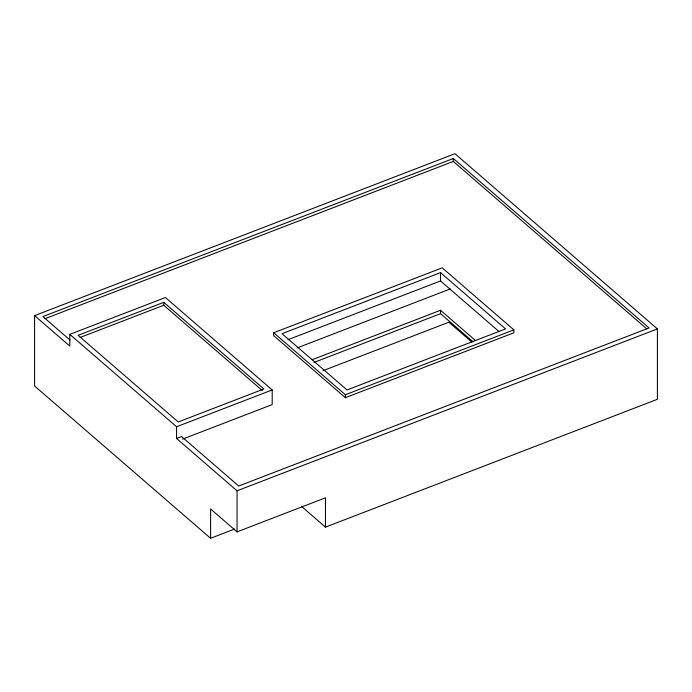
<?xml version="1.0" encoding="UTF-8"?>
<svg xmlns="http://www.w3.org/2000/svg" width="692" height="692" viewBox="0 0 692 692"><rect width="100%" height="100%" fill="white"/><g stroke="black" fill="none" stroke-linecap="round" stroke-linejoin="round"><path stroke-width="1.04" d="M234.7 528.999L210.584 538.289L34.6 385.998L34.6 315.621L454.955 153.71L657.4 328.899L657.4 399.284L325.474 527.131L301.418 506.31M182.567 439.117L272.19 404.595L272.19 389.933L165.423 297.534L69.814 334.366L176.581 426.756L176.581 438.486L181.564 436.565L238.705 486.018L649.096 327.947L453.295 158.503L42.904 316.573L70.013 340.031M44.919 318.727L453.295 161.435L646.648 328.761M163.77 302.326L78.118 335.317L178.242 421.964L263.886 388.973L163.77 302.326L163.77 305.258L262.259 390.496M80.134 337.471L163.77 305.258M273.712 332.74L442.197 267.839L513.862 329.859L513.862 332.791L345.386 397.692L273.712 335.672L273.712 332.74L345.386 394.751L345.386 397.692M440.536 272.631L282.016 333.691L347.038 389.959L505.558 328.908L440.536 272.631L440.536 280.943L499.062 331.589M288.036 339.685L440.536 280.943M297.179 347.903L450.336 288.91M312.118 359.736L440.536 310.267L475.491 340.516M314.125 362.383L440.536 313.692L473.051 341.822M176.581 426.756L272.19 389.933M323.026 370.687L448.9 322.204L471.65 341.891M345.386 394.751L513.862 329.859M176.581 438.486L237.045 490.81L657.4 328.899M210.584 538.289L210.584 508.966L237.045 531.871L325.474 497.808L325.474 527.131M34.6 315.621L69.814 346.095L69.814 334.366M453.295 158.503L453.295 161.435M440.536 310.267L440.536 313.692M237.045 490.81L237.045 531.871"/></g></svg>
